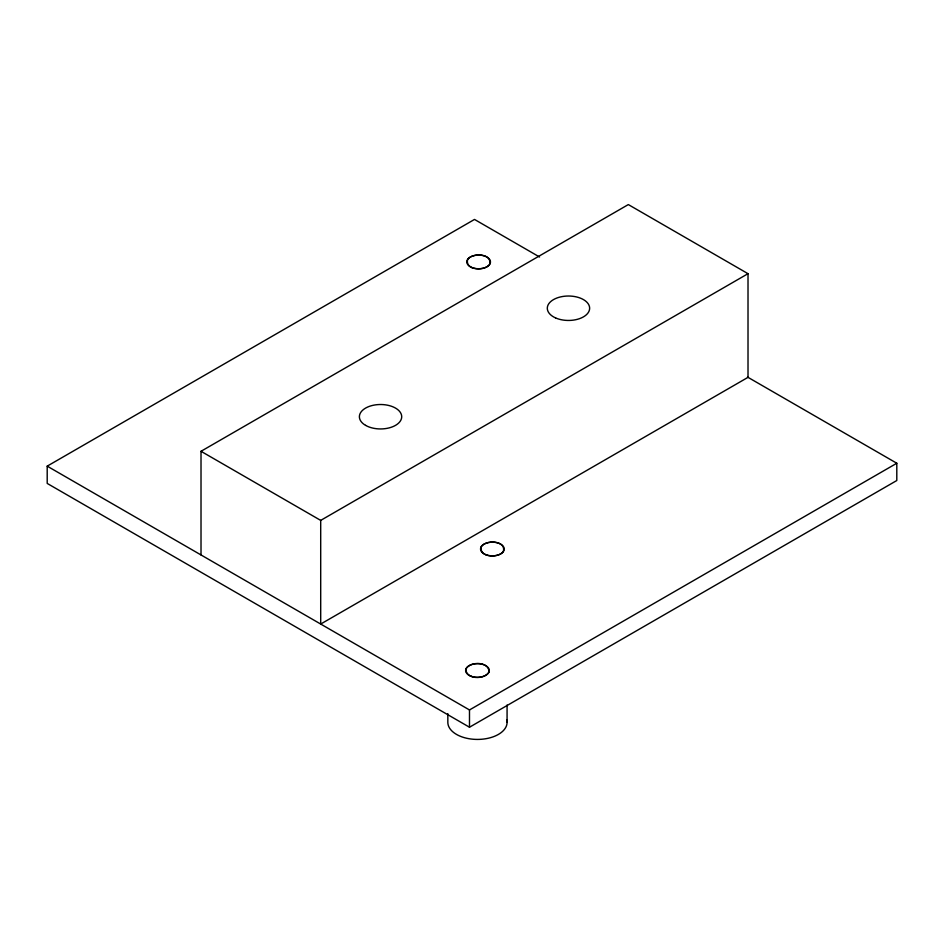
<?xml version="1.0" encoding="UTF-8"?>
<svg xmlns="http://www.w3.org/2000/svg" width="944" height="944" viewBox="0 0 944 944"><rect width="100%" height="100%" fill="white"/><g stroke="black" fill="none" stroke-linecap="round" stroke-linejoin="round"><path stroke-width="1.42" d="M747.53 377.069L896.8 463.244L896.8 480.52L469.487 727.222L47.2 483.422L47.2 466.147L474.513 219.433L539.579 257.004M201.013 554.942L201.013 451.291L628.326 204.577L748.014 273.689L748.014 377.34L320.7 624.055L320.7 520.392L748.014 273.689M47.2 466.147L469.487 709.947L896.8 463.244M201.013 451.291L320.7 520.392M507.07 705.038L507.07 722.313M469.487 709.947L469.487 727.222M447.834 713.676L447.834 722.313A29.618 17.098 0 0 0 479.387 739.388A29.618 17.098 0 0 0 506.822 720.083M465.829 669.154C466.076 679.621 484.72 679.904 489.075 671.821C488.827 661.355 470.183 661.071 465.829 669.154M467.693 259.293C464.519 270.208 484.378 271.494 489.582 264.532C492.756 253.617 472.897 252.331 467.693 259.293M481.428 546.387C478.254 557.302 498.113 558.6 503.317 551.626C506.491 540.723 486.632 539.425 481.428 546.387M472.047 267.6A11.847 6.844 0 0 0 490.455 262.361A11.847 6.844 0 0 0 473.392 255.777A11.847 6.844 0 0 0 472.047 267.6M486.443 554.93A11.847 6.844 0 0 0 504.226 549.007A11.847 6.844 0 0 0 486.443 543.083A11.847 6.844 0 0 0 486.443 554.93M471.528 676.411A11.847 6.844 0 0 0 489.299 670.488A11.847 6.844 0 0 0 471.528 664.564A11.847 6.844 0 0 0 471.528 676.411M365.588 425.366A21.157 12.213 0 0 0 400.988 419.891A21.157 12.213 0 0 0 375.075 404.929A21.157 12.213 0 0 0 365.588 425.366M555.591 317.927A21.157 12.213 0 0 0 589.457 309.833A21.157 12.213 0 0 0 560.382 296.947A21.157 12.213 0 0 0 555.591 317.927"/></g></svg>
